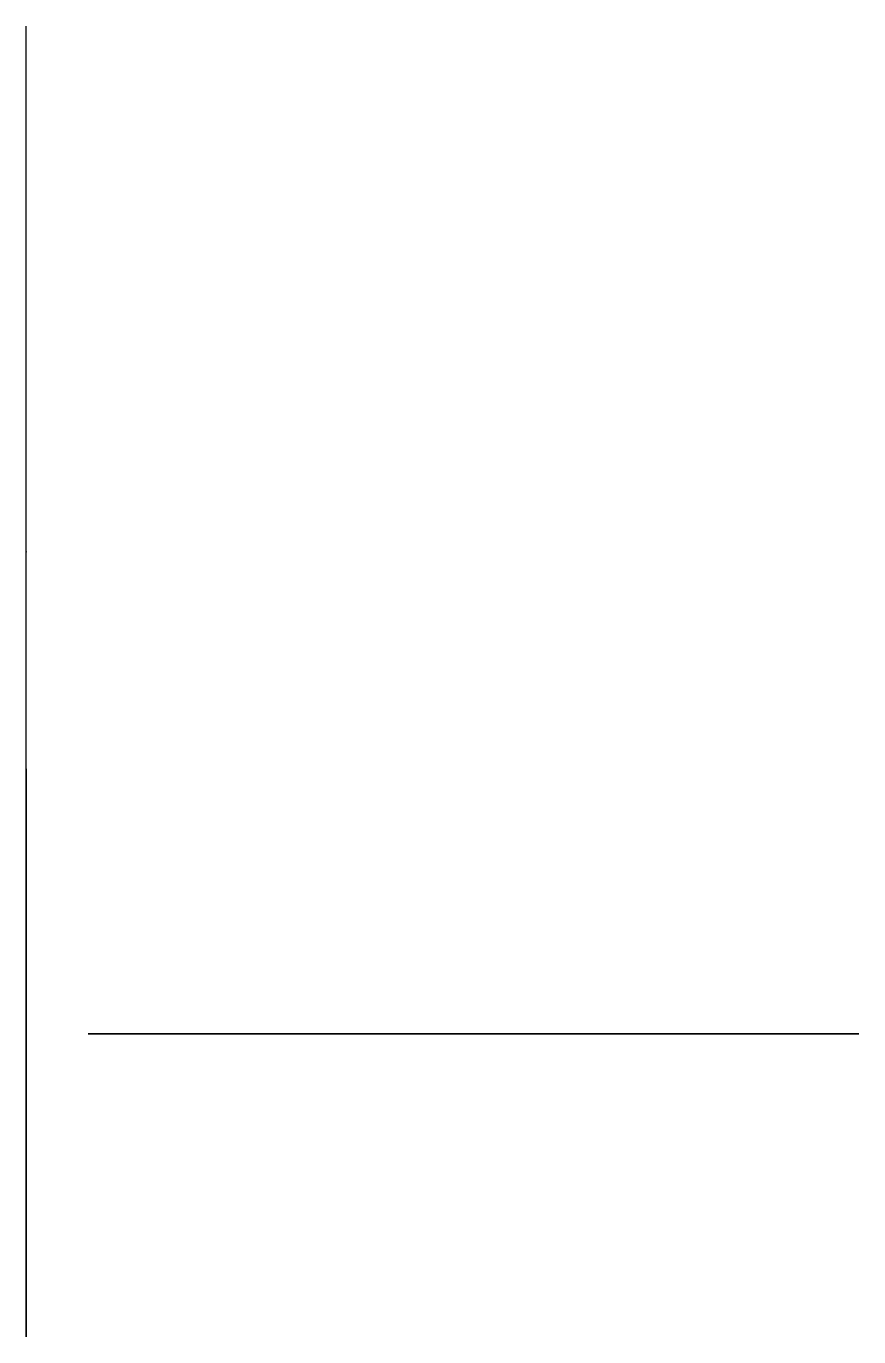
# Model space of a CAD drawing. Header units: centimetres. Extents: x 0 to 24.2, y -22.8 to 15.3.
import ezdxf

# ---------------------------------------------------------------- set-up
doc = ezdxf.new("R2010")
doc.units = ezdxf.units.CM
doc.header["$MEASUREMENT"] = 0
doc.layers.add('beer tote v2_Sketch4', color=7, linetype='Continuous')
doc.layers.add('beer tote v2_Sketch5', color=7, linetype='Continuous')

msp = doc.modelspace()

# ---------------------------------------------------------------- linework, layer by layer
at = {"layer": 'beer tote v2_Sketch4'}
for p, q in [((0, -7, 15), (0, 15.274, 15)), ((0, -22.8, 15), (0, 2.373, 15)), ((0, -6.3, 7), (0, -7, 7)), ((0, -6.3), (0, -6.3, 3)), ((0, -7, 10), (0, -6.3, 10)), ((0, -6.3, 10), (0, -6.3, 7)), ((0, -6.3, 3), (0, -7, 3)), ((0, -7), (0, -6.3)), ((0, -7), (0, -22.8)), ((0, -7, -1.8), (0, -7)), ((0, -7), (0, -7, 15)), ((0, -22.8, -1.8), (0, -7, -1.8)), ((0, -7), (0, -22.8)), ((0, -7, 15), (0, -11.804, 28.2)), ((0, -7, 7), (0, -7, 10)), ((0, -7, 3), (0, -7)), ((0, -11.804, 28.2), (0, -17.996, 28.2)), ((0, -14, 10), (0, -15.8, 10)), ((0, -14), (0, -14, 10)), ((0, -15.8), (0, -15.8, 10)), ((0, -22.8, 15), (0, -17.996, 28.2)), ((0, -22.8), (0, -22.8, -1.8)), ((0, -22.8), (0, -22.8, 15))]:
    msp.add_line(p, q, dxfattribs=at)
at = {"layer": 'beer tote v2_Sketch4', "extrusion": (1, 0, 0)}
msp.add_circle((-14.9, 25.7), 0.75, dxfattribs=at)
at = {"layer": 'beer tote v2_Sketch4'}
for p in [(0, 0), (0, -14.9), (0, -14.9, 25.7), (0, -14.9, 28.2)]:
    msp.add_point(p, dxfattribs=at)
at = {"layer": 'beer tote v2_Sketch5'}
for p, q in [((1.8, -14), (1.8, -14, 10)), ((24.2, -14), (1.8, -14)), ((1.8, -14, 10), (24.2, -14, 10)), ((8.8, -14, 10), (8.8, -14)), ((9.5, -14, 10), (9.5, -14)), ((16.5, -14, 10), (16.5, -14)), ((17.2, -14, 10), (17.2, -14)), ((24.2, -14, 10), (24.2, -14))]:
    msp.add_line(p, q, dxfattribs=at)
msp.add_point((0, -14), dxfattribs=at)

doc.saveas('drawing.dxf')
